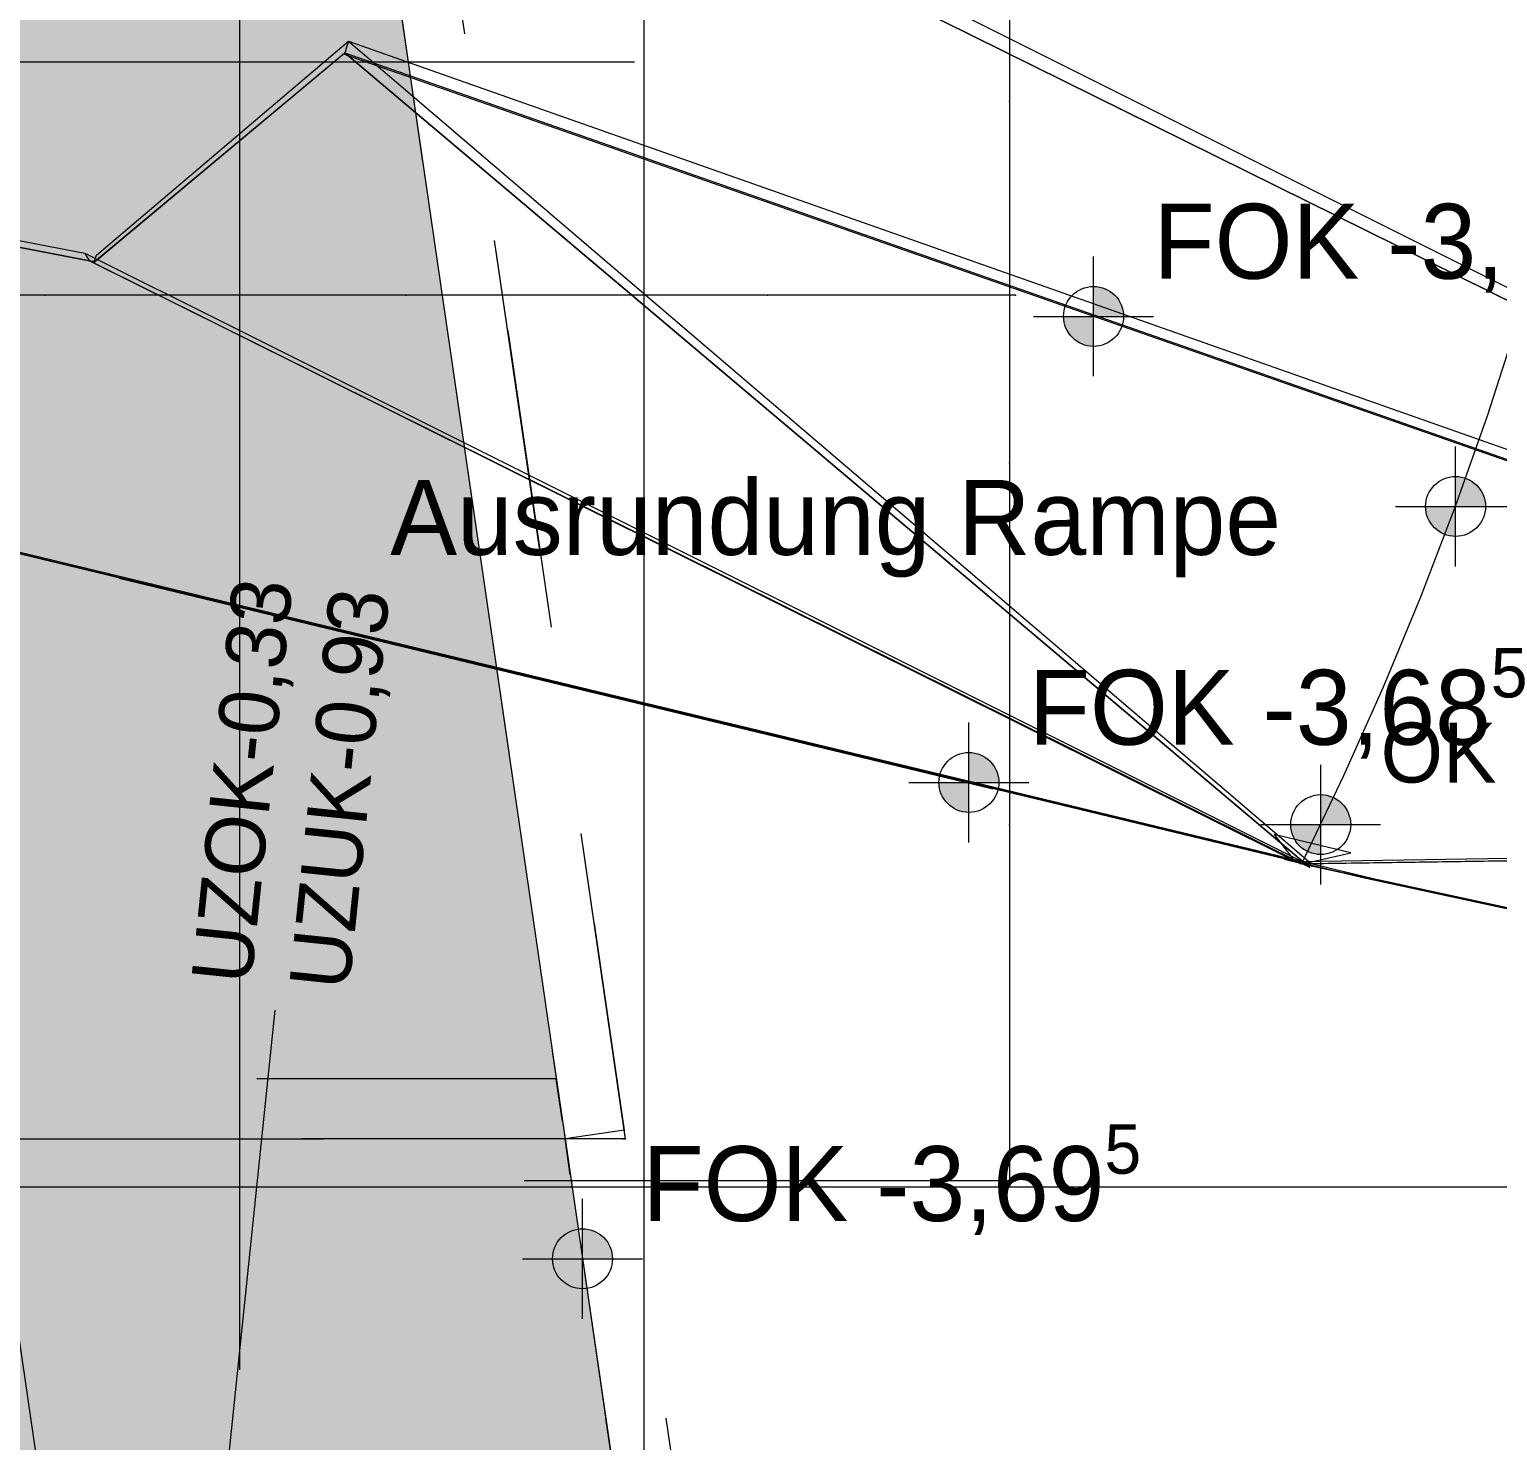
# Model space of a CAD drawing. Header units: metres. Extents: x -14 to 130, y -38 to 4.
# Drawn here: x 13.974 to 16.425, y -24.423 to -22.069 of the extents above; entities that cross this region are included whole.
import ezdxf

# ---------------------------------------------------------------- set-up
doc = ezdxf.new("R2010")
doc.units = ezdxf.units.M
doc.header["$MEASUREMENT"] = 0
for name, pattern in [('Schnittlinie', [0.006, 0.003, -0.0015, 0, -0.0015]), ('Strichliert_1_-1', [2, 1, -1]), ('Strichlinie eng', [0.002, 0.0015, -0.0005]), ('Untersicht', [0.001, 0.0005, -0.0005])]:
    doc.linetypes.add(name, pattern=pattern)
for name, color, linetype in [('-1._KG PP_3_210 Decke', 7, 'Continuous'), ('-1._KG PP_3_220 Bodenaufbau', 7, 'Continuous'), ('-1._KG PP_3_250 Träger Unterzug', 7, 'Continuous'), ('-1._KG PP_3_420 Rampe', 7, 'Continuous'), ('-1._KG PP_3_550 Fliesen', 7, 'Continuous'), ('-1._KG PP_3_851 Marker Schnitt', 7, 'Continuous'), ('-1._KG PP_3_945 Einreichplan Beschriftung', 7, 'Continuous'), ('-1._KG PP_3_955 Polierplan Beschriftung', 7, 'Continuous'), ('-1._KG PP_3_Bemaßen_Sperrmaß 2D', 7, 'Continuous'), ('-1._KG PP_3_Kataster Grenzpunkte_Grenzpunkt (GP) Hausecke_Kennzeichen', 7, 'Continuous'), ('-1._KG PP_3_Kataster Grundstücke_Grundstück', 7, 'Continuous')]:
    doc.layers.add(name, color=color, linetype=linetype)
doc.styles.add('ERSTELLTER_STIL_5', font='')
doc.styles.get('ERSTELLTER_STIL_5').set_extended_font_data('Eurostile')
doc.linetypes.add('GAS', pattern='A,0,[1,415_260415_PP_VA_1_2 -1 KG1.Shx,S=0.186508,R=0,X=0,Y=0],-26.5,0', length=26.5)

msp = doc.modelspace()

# ---------------------------------------------------------------- hatches: boundary and pattern name
at = {"layer": '-1._KG PP_3_210 Decke', "linetype": 'Continuous', "lineweight": 0, "true_color": 0x060c00}
msp.add_hatch(color=98, dxfattribs=at).paths.add_polyline_path([(12.865, -23.92), (9.87, -23.92), (9.87, -26.27), (15.211, -26.27), (14.8684, -23.92)])
at = {"layer": '-1._KG PP_3_250 Träger Unterzug', "linetype": 'Continuous', "lineweight": 0, "true_color": 0x060c00}
h = msp.add_hatch(color=98, dxfattribs=at)
h.paths.add_polyline_path([(12.865, -21.975), (12.865, -21.895), (12.6532, -21.895), (13.2326, -25.87), (15.1527, -25.87), (14.5732, -21.895), (13.745, -21.895), (13.745, -21.975)])
h.paths.add_polyline_path([(15.015, -25.7), (14.865, -25.7), (14.865, -25.55), (15.015, -25.55)], flags=0)
at = {"layer": '-1._KG PP_3_Kataster Grenzpunkte_Grenzpunkt (GP) Hausecke_Kennzeichen', "linetype": 'Continuous', "lineweight": 0, "true_color": 0x000000}
for points in [[(15.7505, -22.5481), (15.8005, -22.5481), (15.7967, -22.529), (15.7859, -22.5128), (15.7696, -22.5019), (15.7505, -22.4981)], [(15.7505, -22.5481), (15.7005, -22.5481), (15.7043, -22.5672), (15.7151, -22.5835), (15.7314, -22.5943), (15.7505, -22.5981)], [(16.3546, -22.8652), (16.4046, -22.8652), (16.4007, -22.846), (16.3899, -22.8298), (16.3737, -22.819), (16.3546, -22.8152)], [(16.3546, -22.8652), (16.3046, -22.8652), (16.3084, -22.8843), (16.3192, -22.9005), (16.3354, -22.9114), (16.3546, -22.9152)], [(15.5424, -23.3255), (15.5924, -23.3255), (15.5886, -23.3064), (15.5777, -23.2901), (15.5615, -23.2793), (15.5424, -23.2755)], [(15.5424, -23.3255), (15.4924, -23.3255), (15.4962, -23.3446), (15.507, -23.3609), (15.5232, -23.3717), (15.5424, -23.3755)], [(16.1296, -23.3959), (16.1796, -23.3959), (16.1758, -23.3768), (16.1649, -23.3606), (16.1487, -23.3497), (16.1296, -23.3459)], [(16.1296, -23.3959), (16.0796, -23.3959), (16.0834, -23.415), (16.0942, -23.4313), (16.1104, -23.4421), (16.1296, -23.4459)], [(14.8976, -24.12), (14.9476, -24.12), (14.9438, -24.1009), (14.9329, -24.0846), (14.9167, -24.0738), (14.8976, -24.07)], [(14.8976, -24.12), (14.8476, -24.12), (14.8514, -24.1391), (14.8622, -24.1554), (14.8785, -24.1662), (14.8976, -24.17)]]:
    msp.add_hatch(color=18, dxfattribs=at).paths.add_polyline_path(points)

# ---------------------------------------------------------------- linework, layer by layer
at = {"layer": '-1._KG PP_3_210 Decke', "color": 7, "linetype": 'Untersicht', "lineweight": 13, "ltscale": 1000, "true_color": 0xf4f4f4, "flags": 128}
msp.add_lwpolyline([(12.865, -23.92), (9.87, -23.92), (9.87, -26.27), (15.211, -26.27), (14.8684, -23.92)], close=True, dxfattribs=at)
at = {"layer": '-1._KG PP_3_220 Bodenaufbau', "color": 7, "linetype": 'Continuous', "lineweight": 13, "ltscale": 1000, "true_color": 0xf4f4f4, "flags": 128}
for points in [[(18.0843, -23.3333), (14.6362, -21.6289)], [(14.6362, -21.6289), (18.0843, -23.3333)], [(15.5414, -22.05), (18.0891, -23.3235)], [(14.5071, -22.0888), (14.5029, -22.1025), (14.5024, -22.1044), (14.501, -22.1087)], [(14.5071, -22.0888), (18.0871, -23.3498)], [(14.4987, -22.1106), (14.0834, -22.4573)], [(18.0841, -23.3637), (14.4987, -22.1106)], [(14.501, -22.1087), (18.0841, -23.361)], [(16.1042, -23.4612), (14.501, -22.1087)], [(14.0834, -22.4573), (12.4535, -22.1428)], [(16.0938, -23.4572), (18.0866, -23.4257)], [(16.0957, -23.4613), (18.0838, -23.4321)], [(18.0838, -23.4321), (16.1042, -23.4612)], [(16.0957, -23.4613), (16.0944, -23.4586), (16.0939, -23.4574)], [(18.0819, -23.8916), (16.0957, -23.4613)]]:
    msp.add_lwpolyline(points, dxfattribs=at)
at = {"layer": '-1._KG PP_3_220 Bodenaufbau', "color": 7, "linetype": 'Continuous', "lineweight": 13, "ltscale": 1000, "flags": 128}
for points in [[(12.1799, -22.513), (16.2169, -23.4856), (18.0819, -23.8885)], [(12.1799, -22.5155), (16.1976, -23.4833), (18.0819, -23.8905)]]:
    msp.add_lwpolyline(points, dxfattribs=at)
at = {"layer": '-1._KG PP_3_250 Träger Unterzug', "color": 76, "linetype": 'GAS', "lineweight": 13, "ltscale": 1000, "true_color": 0x3f7f02}
msp.add_line((13.584, -21.695), (14.7626, -29.78), dxfattribs=at)
at = {"layer": '-1._KG PP_3_250 Träger Unterzug', "color": 76, "linetype": 'Continuous', "lineweight": 13, "ltscale": 1000, "true_color": 0x3f7f02, "flags": 128}
msp.add_lwpolyline([(14.5732, -21.895), (15.1527, -25.87)], dxfattribs=at)
at = {"layer": '-1._KG PP_3_420 Rampe', "color": 7, "linetype": 'Continuous', "lineweight": 13, "ltscale": 1000, "true_color": 0xf4f4f4, "flags": 128}
for points in [[(14.0866, -22.4459), (14.5071, -22.0888)], [(14.5071, -22.0888), (14.5029, -22.1025), (14.5024, -22.1044), (14.501, -22.1087)], [(14.5071, -22.0888), (16.1098, -23.4576)], [(14.0814, -22.4589), (14.501, -22.1087)], [(14.501, -22.1087), (16.1114, -23.4672)], [(12.4521, -22.1425), (14.0747, -22.4556), (14.3067, -22.5708), (16.0858, -23.4564)], [(12.4639, -22.1341), (14.0668, -22.4426), (14.3101, -22.5639), (16.0963, -23.4565)], [(14.0668, -22.4426), (14.0705, -22.4487), (14.0717, -22.4507), (14.0747, -22.4556)], [(14.0814, -22.4589), (14.0833, -22.4541), (14.0842, -22.452), (14.0866, -22.4459)], [(16.1114, -23.4672), (14.0814, -22.4589)], [(16.0858, -23.4564), (12.1897, -22.5178)], [(16.0518, -23.4123), (16.0797, -23.4485), (16.0816, -23.4509), (16.0858, -23.4564)], [(16.1797, -23.4431), (16.0518, -23.4123)], [(16.103, -23.4605), (16.1126, -23.4584), (16.1167, -23.4574), (16.1797, -23.4431)], [(16.0858, -23.4564), (16.0928, -23.4565), (16.0958, -23.4565), (16.0963, -23.4565)], [(16.0957, -23.4613), (16.0858, -23.4564)], [(16.0858, -23.4564), (16.103, -23.4605)], [(16.103, -23.4605), (16.0957, -23.4613)], [(16.1114, -23.4672), (16.1103, -23.4609), (16.1099, -23.4582), (16.1098, -23.4576)]]:
    msp.add_lwpolyline(points, dxfattribs=at)
at = {"layer": '-1._KG PP_3_550 Fliesen', "color": 21, "linetype": 'Untersicht', "lineweight": 13, "ltscale": 1000, "true_color": 0xe6aba4}
for p, q in [((15.61, -21.888), (15.61, -22.1895)), ((15.61, -22.1895), (15.61, -22.491)), ((15.61, -22.491), (15.61, -22.7925)), ((14.0005, -22.5127), (13.8, -22.5127)), ((14.302, -22.5127), (14.0005, -22.5127)), ((14.6035, -22.5127), (14.302, -22.5127)), ((14.905, -22.5127), (14.6035, -22.5127)), ((15.2065, -22.5127), (14.905, -22.5127)), ((15.508, -22.5127), (15.2065, -22.5127)), ((15.62, -22.5127), (15.508, -22.5127)), ((15.61, -22.7925), (15.61, -23.094)), ((15.61, -23.094), (15.61, -23.3955)), ((15.61, -23.3955), (15.61, -23.697)), ((15.61, -23.697), (15.61, -23.9985)), ((14.8, -23.99), (14.8, -23.99)), ((14.905, -23.99), (14.8, -23.99)), ((15.2065, -23.99), (14.905, -23.99)), ((15.508, -23.99), (15.2065, -23.99)), ((15.2065, -23.99), (15.2065, -23.99)), ((15.62, -23.99), (15.508, -23.99)), ((15.61, -23.9985), (15.61, -24)), ((15.61, -24), (15.61, -24))]:
    msp.add_line(p, q, dxfattribs=at)
for p in [(15.61, -22.1895), (14.0005, -22.5127), (14.6035, -22.5127), (15.2065, -22.5127), (15.62, -22.5127), (15.61, -22.7925), (15.61, -23.3955), (15.61, -23.9985), (15.62, -23.99)]:
    msp.add_point(p, dxfattribs=at)
at = {"layer": '-1._KG PP_3_851 Marker Schnitt', "color": 7, "linetype": 'Schnittlinie', "lineweight": 13, "ltscale": 1000}
for p, q in [((14.325, 3.0949), (14.325, -35.645)), ((5.8845, -22.1233), (19.85, -22.1233))]:
    msp.add_line(p, q, dxfattribs=at)
at = {"layer": '-1._KG PP_3_955 Polierplan Beschriftung', "color": 7, "linetype": 'Strichlinie eng', "lineweight": 13, "ltscale": 1000}
for p, q in [((12.1799, -22.5155), (16.0979, -23.4607)), ((16.0979, -23.4607), (18.0819, -23.8917))]:
    msp.add_line(p, q, dxfattribs=at)
msp.add_arc((10.7242, -20.7916), 6, 333.58651, 358.34594, dxfattribs=at)
at = {"layer": '-1._KG PP_3_Bemaßen_Sperrmaß 2D', "color": 5, "linetype": 'GAS', "lineweight": 0, "ltscale": 1000}
for p, q in [((15, 3), (15, -36)), ((-1.5, -24), (21, -24))]:
    msp.add_line(p, q, dxfattribs=at)
at = {"layer": '-1._KG PP_3_Kataster Grenzpunkte_Grenzpunkt (GP) Hausecke_Kennzeichen', "color": 7, "linetype": 'Continuous', "lineweight": 13, "ltscale": 1000}
for p, q in [((15.7505, -22.6481), (15.7505, -22.4481)), ((15.6505, -22.5481), (15.8505, -22.5481)), ((16.3546, -22.9652), (16.3546, -22.7652)), ((16.2546, -22.8652), (16.4546, -22.8652)), ((15.5424, -23.4255), (15.5424, -23.2255)), ((16.1296, -23.4959), (16.1296, -23.2959)), ((15.4424, -23.3255), (15.6424, -23.3255)), ((16.0296, -23.3959), (16.2296, -23.3959)), ((14.8976, -24.22), (14.8976, -24.02)), ((14.7976, -24.12), (14.9976, -24.12))]:
    msp.add_line(p, q, dxfattribs=at)
at = {"layer": '-1._KG PP_3_Kataster Grenzpunkte_Grenzpunkt (GP) Hausecke_Kennzeichen', "color": 7, "linetype": 'Strichliert_1_-1', "lineweight": 13, "ltscale": 1000}
msp.add_line((13.7737, -29.5775), (14.3848, -23.7052), dxfattribs=at)
at = {"layer": '-1._KG PP_3_Kataster Grenzpunkte_Grenzpunkt (GP) Hausecke_Kennzeichen', "color": 7, "linetype": 'Continuous', "lineweight": 13, "ltscale": 1000}
for centre in [(15.7505, -22.5481), (16.3546, -22.8652), (15.5424, -23.3255), (16.1296, -23.3959), (14.8976, -24.12)]:
    msp.add_circle(centre, 0.05, dxfattribs=at)
at = {"layer": '-1._KG PP_3_Kataster Grundstücke_Grundstück', "color": 30, "linetype": 'Untersicht', "lineweight": 13, "ltscale": 1000, "true_color": 0xff6400, "flags": 128}
for points in [[(12.965, -23.92), (14.9695, -23.92), (14.6743, -21.895), (12.965, -21.895)], [(14.6743, -21.895), (14.5732, -21.895), (14.8684, -23.92)], [(14.9674, -23.9056), (14.6743, -21.895)], [(15.1527, -25.87), (14.8539, -23.82), (13.955, -23.82), (13.955, -24.32), (10.12, -24.32)], [(14.9695, -23.92), (14.9674, -23.9056)], [(14.9695, -23.92), (14.8684, -23.92)], [(14.8684, -23.92), (15.1527, -25.87)], [(15.2538, -25.87), (14.9695, -23.92)]]:
    msp.add_lwpolyline(points, dxfattribs=at)
for points in [[(17.9906, -21.895), (14.6743, -21.895), (14.9674, -23.9056), (14.8684, -23.92), (15.4635, -28.0023), (15.4924, -28.2002), (15.6935, -29.58), (17.9575, -29.58)], [(14.8539, -23.82), (12.9484, -23.82), (12.9484, -23.92), (14.8684, -23.92)]]:
    msp.add_lwpolyline(points, close=True, dxfattribs=at)

# ---------------------------------------------------------------- texts
at = {"layer": '-1._KG PP_3_945 Einreichplan Beschriftung', "color": 7, "linetype": 'Continuous', "lineweight": 13, "insert": (14.5767, -22.9023), "char_height": 0.125, "attachment_point": 4, "style": 'ERSTELLTER_STIL_5'}
msp.add_mtext('\\A1;{\\pql;\\fEurostile|b0|i0|c0|p0;\\W1.000000;Ausrundung Rampe}', dxfattribs=at)
at = {"layer": '-1._KG PP_3_Kataster Grenzpunkte_Grenzpunkt (GP) Hausecke_Kennzeichen', "color": 6, "linetype": 'Continuous', "lineweight": 13, "true_color": 0xfb02fe, "char_height": 0.125, "attachment_point": 7, "style": 'ERSTELLTER_STIL_5'}
for s, insert in [('\\A1;{\\pql;\\fEurostile|b0|i0|c0|p0;\\W1.000000;FOK -3,59\\fEurostile|b0|i0|c0|p0;\\W1.000000;\\A1{\\H.66x;\\S5^  ;}}', (15.8505, -22.5218)), ('\\A1;{\\pql;\\fEurostile|b0|i0|c0|p0;\\W1.000000;FOK -3,68\\fEurostile|b0|i0|c0|p0;\\W1.000000;\\A1{\\H.66x;\\S5^  ;}}', (15.6424, -23.2992)), ('\\A1;{\\pql;\\fEurostile|b0|i0|c0|p0;\\W1.000000;FOK -3,69\\fEurostile|b0|i0|c0|p0;\\W1.000000;\\A1{\\H.66x;\\S5^  ;}}', (14.9976, -24.0937))]:
    msp.add_mtext(s, dxfattribs=dict(at, insert=insert))
at = {"layer": '-1._KG PP_3_Kataster Grenzpunkte_Grenzpunkt (GP) Hausecke_Kennzeichen', "color": 7, "linetype": 'Continuous', "lineweight": 13, "char_height": 0.1, "rotation": 84.06, "style": 'ERSTELLTER_STIL_5'}
for s, insert, attachment_point in [('\\A1;{\\pql;\\pt0,1;\\fEurostile|b0|i0|c0|p0;\\W1.000000;-0,33\\fEurostile|b0|i0|c0|p0;\\W1.000000;\\A1{\\H.66x;\\S^  ;}\\fEurostile|b0|i0|c0|p0;\\W1.000000;\\fEurostile|b0|i0|c0|p0;\\W1.000000;\\A1{\\H.66x;\\S^  ;}\\fEurostile|b0|i0|c0|p0;\\W1.000000;\\fEurostile|b0|i0|c0|p0;\\W1.000000;\\fEurostile|b0|i0|c0|p0;\\W1.000000;\\fEurostile|b0|i0|c0|p0;\\W1.000000;\\fEurostile|b0|i0|c0|p0;\\W1.000000;\\fEurostile|b0|i0|c0|p0;\\W1.000000;\\fEurostile|b0|i0|c0|p0;\\W1.000000;\\A1{\\H.66x;\\S^  ;}\\fEurostile|b0|i0|c0|p0;\\W1.000000;\\fEurostile|b0|i0|c0|p0;\\W1.000000;\\A1{\\H.66x;\\S^  ;}\\fEurostile|b0|i0|c0|p0;\\W1.000000;\\fEurostile|b0|i0|c0|p0;\\W1.000000;\\fEurostile|b0|i0|c0|p0;\\W1.000000;\\fEurostile|b0|i0|c0|p0;\\W1.000000;\\fEurostile|b0|i0|c0|p0;\\W1.000000;\\fEurostile|b0|i0|c0|p0;\\W1.000000;\\fEurostile|b0|i0|c0|p0;\\W1.000000;\\A1{\\H.66x;\\S^  ;}\\fEurostile|b0|i0|c0|p0;\\W1.000000;\\fEurostile|b0|i0|c0|p0;\\W1.000000;\\A1{\\H.66x;\\S^  ;}\\fEurostile|b0|i0|c0|p0;\\W1.000000;\\fEurostile|b0|i0|c0|p0;\\W1.000000;\\fEurostile|b0|i0|c0|p0;\\W1.000000;\\fEurostile|b0|i0|c0|p0;\\W1.000000;\\fEurostile|b0|i0|c0|p0;\\W1.000000;\\fEurostile|b0|i0|c0|p0;\\W1.000000;\\fEurostile|b0|i0|c0|p0;\\W1.000000;\\A1{\\H.66x;\\S^  ;}\\fEurostile|b0|i0|c0|p0;\\W1.000000;\\fEurostile|b0|i0|c0|p0;\\W1.000000;\\fEurostile|b0|i0|c0|p0;\\W1.000000;\\fEurostile|b0|i0|c0|p0;\\W1.000000;\\fEurostile|b0|i0|c0|p0;\\W1.000000;\\fEurostile|b0|i0|c0|p0;\\W1.000000;\\fEurostile|b0|i0|c0|p0;\\W1.000000;\\fEurostile|b0|i0|c0|p0;\\W1.000000;\\fEurostile|b0|i0|c0|p0;\\W1.000000;\\fEurostile|b0|i0|c0|p0;\\W1.000000;\\fEurostile|b0|i0|c0|p0;\\W1.000000;\\fEurostile|b0|i0|c0|p0;\\W1.000000;\\fEurostile|b0|i0|c0|p0;\\W1.000000;\\fEurostile|b0|i0|c0|p0;\\W1.000000;\\fEurostile|b0|i0|c0|p0;\\W1.000000;\\fEurostile|b0|i0|c0|p0;\\W1.000000;\\fEurostile|b0|i0|c0|p0;\\W1.000000;\\fEurostile|b0|i0|c0|p0;\\W1.000000;\\fEurostile|b0|i0|c0|p0;\\W1.000000;}', (14.2831, -23.2847), 1), ('\\A1;{\\pql;\\pt0,1;\\fEurostile|b0|i0|c0|p0;\\W1.000000;-0,93\\fEurostile|b0|i0|c0|p0;\\W1.000000;\\A1{\\H.66x;\\S^  ;}\\fEurostile|b0|i0|c0|p0;\\W1.000000;\\fEurostile|b0|i0|c0|p0;\\W1.000000;\\A1{\\H.66x;\\S^  ;}\\fEurostile|b0|i0|c0|p0;\\W1.000000;\\fEurostile|b0|i0|c0|p0;\\W1.000000;\\fEurostile|b0|i0|c0|p0;\\W1.000000;\\fEurostile|b0|i0|c0|p0;\\W1.000000;\\fEurostile|b0|i0|c0|p0;\\W1.000000;\\fEurostile|b0|i0|c0|p0;\\W1.000000;\\fEurostile|b0|i0|c0|p0;\\W1.000000;\\A1{\\H.66x;\\S^  ;}\\fEurostile|b0|i0|c0|p0;\\W1.000000;\\fEurostile|b0|i0|c0|p0;\\W1.000000;\\A1{\\H.66x;\\S^  ;}\\fEurostile|b0|i0|c0|p0;\\W1.000000;\\fEurostile|b0|i0|c0|p0;\\W1.000000;\\fEurostile|b0|i0|c0|p0;\\W1.000000;\\fEurostile|b0|i0|c0|p0;\\W1.000000;\\fEurostile|b0|i0|c0|p0;\\W1.000000;\\fEurostile|b0|i0|c0|p0;\\W1.000000;\\fEurostile|b0|i0|c0|p0;\\W1.000000;\\A1{\\H.66x;\\S^  ;}\\fEurostile|b0|i0|c0|p0;\\W1.000000;\\fEurostile|b0|i0|c0|p0;\\W1.000000;\\A1{\\H.66x;\\S^  ;}\\fEurostile|b0|i0|c0|p0;\\W1.000000;\\fEurostile|b0|i0|c0|p0;\\W1.000000;\\fEurostile|b0|i0|c0|p0;\\W1.000000;\\fEurostile|b0|i0|c0|p0;\\W1.000000;\\fEurostile|b0|i0|c0|p0;\\W1.000000;\\fEurostile|b0|i0|c0|p0;\\W1.000000;\\fEurostile|b0|i0|c0|p0;\\W1.000000;\\A1{\\H.66x;\\S^  ;}\\fEurostile|b0|i0|c0|p0;\\W1.000000;\\fEurostile|b0|i0|c0|p0;\\W1.000000;\\fEurostile|b0|i0|c0|p0;\\W1.000000;\\fEurostile|b0|i0|c0|p0;\\W1.000000;\\fEurostile|b0|i0|c0|p0;\\W1.000000;\\fEurostile|b0|i0|c0|p0;\\W1.000000;\\fEurostile|b0|i0|c0|p0;\\W1.000000;\\fEurostile|b0|i0|c0|p0;\\W1.000000;\\fEurostile|b0|i0|c0|p0;\\W1.000000;\\fEurostile|b0|i0|c0|p0;\\W1.000000;\\fEurostile|b0|i0|c0|p0;\\W1.000000;\\fEurostile|b0|i0|c0|p0;\\W1.000000;\\fEurostile|b0|i0|c0|p0;\\W1.000000;\\fEurostile|b0|i0|c0|p0;\\W1.000000;\\fEurostile|b0|i0|c0|p0;\\W1.000000;\\fEurostile|b0|i0|c0|p0;\\W1.000000;\\fEurostile|b0|i0|c0|p0;\\W1.000000;\\fEurostile|b0|i0|c0|p0;\\W1.000000;\\fEurostile|b0|i0|c0|p0;\\W1.000000;}', (14.4447, -23.3015), 1), ('\\A1;{\\pqr;\\pt0,1;\\fEurostile|b0|i0|c0|p0;\\W1.000000; UZOK}', (14.2831, -23.2847), 3), ('\\A1;{\\pqr;\\pt0,1;\\fEurostile|b0|i0|c0|p0;\\W1.000000;UZUK}', (14.4457, -23.3016), 3)]:
    msp.add_mtext(s, dxfattribs=dict(at, insert=insert, attachment_point=attachment_point))
at = {"layer": '-1._KG PP_3_Kataster Grenzpunkte_Grenzpunkt (GP) Hausecke_Kennzeichen', "color": 7, "linetype": 'Continuous', "lineweight": 13, "insert": (16.2296, -23.3549), "char_height": 0.1, "attachment_point": 7, "style": 'ERSTELLTER_STIL_5'}
msp.add_mtext('\\A1;{\\pql;\\fEurostile|b0|i0|c0|p0;\\W1.000000;OK -3,66\\fEurostile|b0|i0|c0|p0;\\W1.000000;\\A1{\\H.66x;\\S5^  ;}}', dxfattribs=at)

doc.saveas('drawing.dxf')
